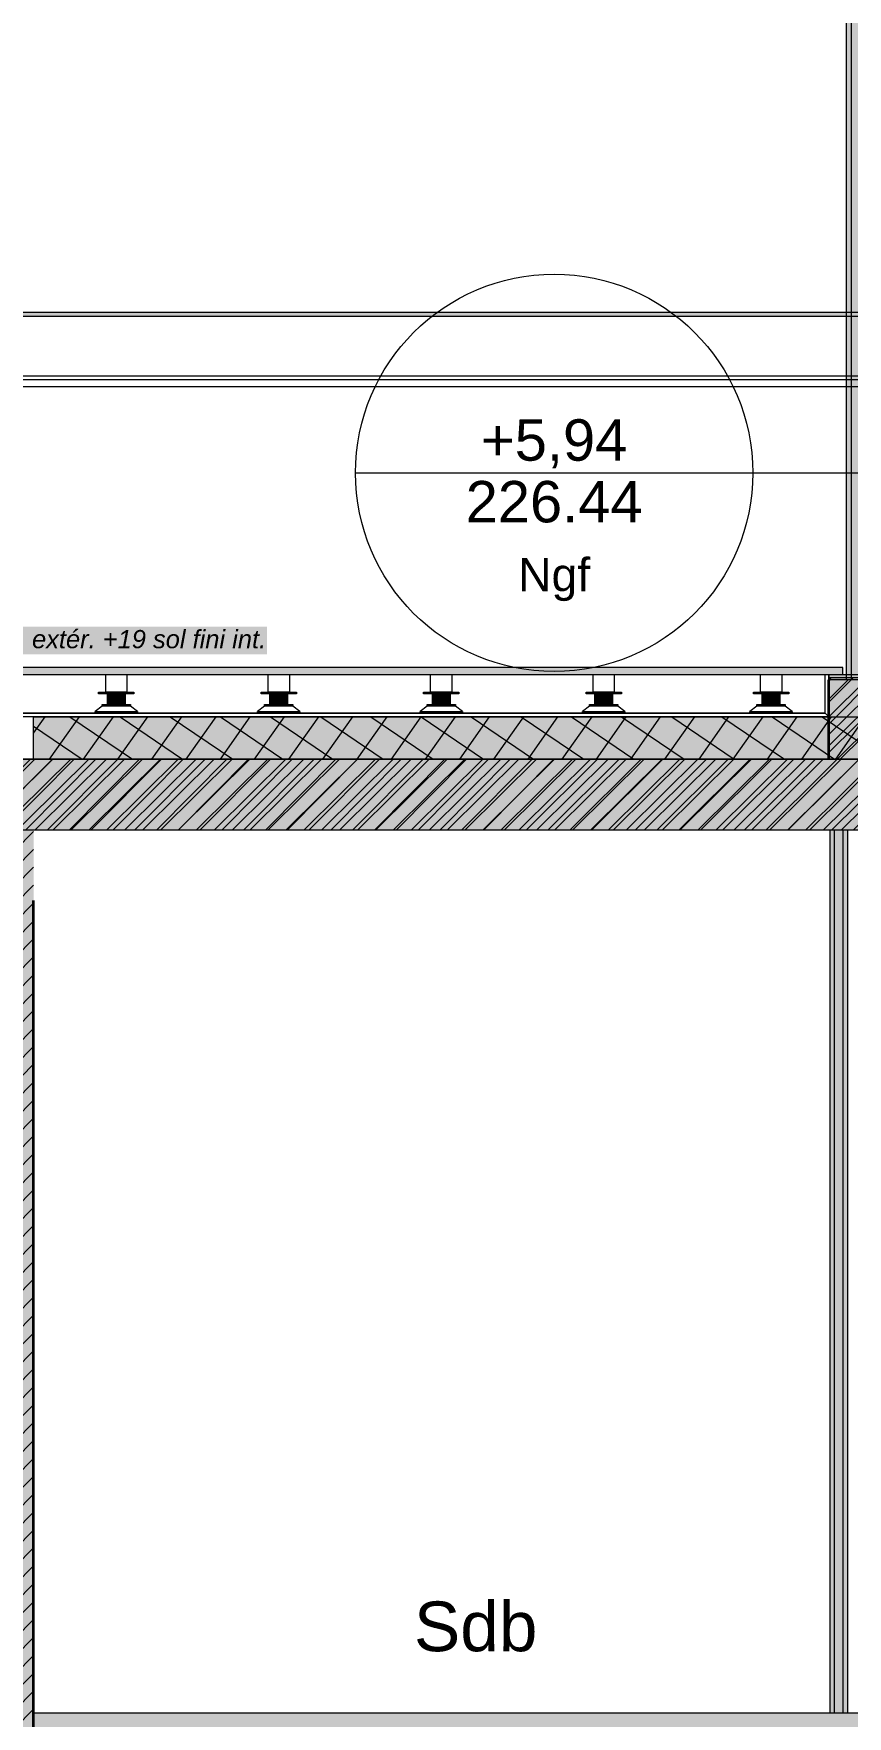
# Model space of a CAD drawing. Header units: metres. Extents: x 1838950 to 1842843, y 5171318 to 5174224.
# Drawn here: x 1840966.58 to 1840968.884, y 5171444.562 to 5171449.326 of the extents above; entities that cross this region are included whole.
import ezdxf

# ---------------------------------------------------------------- set-up
doc = ezdxf.new("R2010")
doc.units = ezdxf.units.M
doc.header["$LTSCALE"] = 0.0254
doc.linetypes.add('VW-01', pattern=[0.41656, 0.20828, -0.20828])
for name, color, linetype, lineweight in [('B BATI-GO-coupÈ_Hatch', 7, 'Continuous', 5), ('B BATI-GO-coupé', 7, 'Continuous', 35), ('B BATI-GO-vu', 7, 'Continuous', 5), ('B BATI-GO-vu_Hatch', 7, 'Continuous', 5), ('B BATI-murs', 7, 'Continuous', 35), ('B GÈnÈral_Hatch', 7, 'Continuous', 5), ('B Général', 7, 'Continuous', 5), ('C ANNOTATIONS-niveaux', 7, 'Continuous', 5), ('C ANNOTATIONS-prestations', 7, 'Continuous', 5), ('C ANNOTATIONS-prestations_Hatch', 7, 'Continuous', 5), ('C ANNOTATIONS-texte', 7, 'Continuous', 5), ('F REMPLISSAGE-vert clair', 7, 'Continuous', 13), ('F REMPLISSAGE-vert clair_Hatch', 7, 'Continuous', 5), ('F REMPLISSAGE-vert foncÈ_Hatch', 7, 'Continuous', 5), ('F REMPLISSAGE-vert foncé', 7, 'Continuous', 13), ('GÈnÈral_Hatch', 7, 'Continuous', 5), ('Général', 7, 'Continuous', 5)]:
    doc.layers.add(name, color=color, linetype=linetype, lineweight=lineweight)
doc.styles.add('Arial', font='arial.ttf')
doc.styles.add('Arial (italic)', font='')
doc.styles.get('Arial (italic)').set_extended_font_data('Arial', italic=True)
pattern_1 = [(45, (0, 0), (0.02425347222222122, -0.02645833333333338), [])]

# ---------------------------------------------------------------- blocks, each defined once
blk = doc.blocks.new('Alti BAT A TERRASSE R+2-4')
at = {"layer": 'C ANNOTATIONS-niveaux', "color": 7, "linetype": 'Continuous', "lineweight": 5}
blk.add_line((-0.5592411875887963, -0.09048750005582548), (0.5657588124112037, -0.09048749994351532), dxfattribs=at)
blk.add_circle((0.003258812411203735, -0.09048749999967422), 0.5625, dxfattribs=at)
at = {"layer": 'C ANNOTATIONS-niveaux', "color": 7, "attachment_point": 2, "rotation": 5.719209817114066e-09, "line_spacing_factor": 0.9010090477581785, "style": 'Arial'}
for s, insert, char_height in [('+5,94', (0.003258812396047768, 0.06134700323580941), 0.1172221926294192), ('226.44', (0.003258812413479286, -0.1132779967641914), 0.1172221926294192), ('Ngf', (0.003258812416042737, -0.3315946196982107), 0.09377775410353535)]:
    blk.add_mtext(s, dxfattribs=dict(at, insert=insert, char_height=char_height))
blk = doc.blocks.new('Groupe-185-1-5')
at = {"layer": 'B BATI-murs', "linetype": 'Continuous', "lineweight": 0}
for points in [[(64.29686306942932, -44.54368703513485), (64.39686306942933, -44.54368703513485), (64.39686306942933, -44.54868703513485), (64.29686306942932, -44.54868703513485)], [(64.30686306942933, -44.57868290636659), (64.38686306942932, -44.57868290636659), (64.38686306942932, -44.58368290636658), (64.30686306942933, -44.58368290636658)], [(64.32186306942933, -44.54868703513485), (64.37186306942932, -44.54868703513485), (64.37186306942932, -44.57868290636659), (64.32186306942933, -44.57868290636659)], [(64.28686306942933, -44.59868290636658), (64.40686306942932, -44.59868290636658), (64.40686306942932, -44.60368290636659), (64.28686306942933, -44.60368290636659)]]:
    blk.add_hatch(color=7, dxfattribs=at).paths.add_polyline_path(points)
at = {"layer": 'B BATI-murs', "color": 7, "linetype": 'Continuous', "lineweight": 13}
for p, q in [((64.30686306942933, -44.58368290636658), (64.28686306942933, -44.59868290636658)), ((64.40686306942932, -44.59868290636658), (64.38686306942932, -44.58368290636658))]:
    blk.add_line(p, q, dxfattribs=at)
at = {"layer": 'B BATI-murs', "color": 7, "linetype": 'Continuous', "lineweight": 13, "flags": 128}
for points in [[(64.29686306942932, -44.54368703513485), (64.39686306942933, -44.54368703513485), (64.39686306942933, -44.54868703513485), (64.29686306942932, -44.54868703513485)], [(64.30686306942933, -44.57868290636659), (64.38686306942932, -44.57868290636659), (64.38686306942932, -44.58368290636658), (64.30686306942933, -44.58368290636658)], [(64.32186306942933, -44.54868703513485), (64.37186306942932, -44.54868703513485), (64.37186306942932, -44.57868290636659), (64.32186306942933, -44.57868290636659)], [(64.28686306942933, -44.59868290636658), (64.40686306942932, -44.59868290636658), (64.40686306942932, -44.60368290636659), (64.28686306942933, -44.60368290636659)]]:
    blk.add_lwpolyline(points, close=True, dxfattribs=at)
blk = doc.blocks.new('Groupe-186-1-5')
at = {"layer": 'B BATI-murs', "linetype": 'Continuous', "lineweight": 0}
for points in [[(63.82285793088953, -44.54368703513485), (63.92285793088953, -44.54368703513485), (63.92285793088953, -44.54868703513485), (63.82285793088953, -44.54868703513485)], [(63.83285793088952, -44.57868290636659), (63.91285793088953, -44.57868290636659), (63.91285793088953, -44.58368290636658), (63.83285793088952, -44.58368290636658)], [(63.84785793088952, -44.54868703513485), (63.89785793088953, -44.54868703513485), (63.89785793088953, -44.57868290636659), (63.84785793088952, -44.57868290636659)], [(63.81285793088953, -44.59868290636658), (63.93285793088953, -44.59868290636658), (63.93285793088953, -44.60368290636659), (63.81285793088953, -44.60368290636659)]]:
    blk.add_hatch(color=7, dxfattribs=at).paths.add_polyline_path(points)
at = {"layer": 'B BATI-murs', "color": 7, "linetype": 'Continuous', "lineweight": 13}
for p, q in [((63.83285793088952, -44.58368290636658), (63.81285793088953, -44.59868290636658)), ((63.93285793088953, -44.59868290636658), (63.91285793088953, -44.58368290636658))]:
    blk.add_line(p, q, dxfattribs=at)
at = {"layer": 'B BATI-murs', "color": 7, "linetype": 'Continuous', "lineweight": 13, "flags": 128}
for points in [[(63.82285793088953, -44.54368703513485), (63.92285793088953, -44.54368703513485), (63.92285793088953, -44.54868703513485), (63.82285793088953, -44.54868703513485)], [(63.83285793088952, -44.57868290636659), (63.91285793088953, -44.57868290636659), (63.91285793088953, -44.58368290636658), (63.83285793088952, -44.58368290636658)], [(63.84785793088952, -44.54868703513485), (63.89785793088953, -44.54868703513485), (63.89785793088953, -44.57868290636659), (63.84785793088952, -44.57868290636659)], [(63.81285793088953, -44.59868290636658), (63.93285793088953, -44.59868290636658), (63.93285793088953, -44.60368290636659), (63.81285793088953, -44.60368290636659)]]:
    blk.add_lwpolyline(points, close=True, dxfattribs=at)
blk = doc.blocks.new('Groupe-187-1-5')
at = {"layer": 'B BATI-murs', "linetype": 'Continuous', "lineweight": 0}
for points in [[(63.36285793088953, -44.54368703513485), (63.46285793088953, -44.54368703513485), (63.46285793088953, -44.54868703513485), (63.36285793088953, -44.54868703513485)], [(63.37285793088953, -44.57868290636659), (63.45285793088953, -44.57868290636659), (63.45285793088953, -44.58368290636658), (63.37285793088953, -44.58368290636658)], [(63.38785793088953, -44.54868703513485), (63.43785793088953, -44.54868703513485), (63.43785793088953, -44.57868290636659), (63.38785793088953, -44.57868290636659)], [(63.35285793088953, -44.59868290636658), (63.47285793088952, -44.59868290636658), (63.47285793088952, -44.60368290636659), (63.35285793088953, -44.60368290636659)]]:
    blk.add_hatch(color=7, dxfattribs=at).paths.add_polyline_path(points)
at = {"layer": 'B BATI-murs', "color": 7, "linetype": 'Continuous', "lineweight": 13}
for p, q in [((63.37285793088953, -44.58368290636658), (63.35285793088953, -44.59868290636658)), ((63.47285793088952, -44.59868290636658), (63.45285793088953, -44.58368290636658))]:
    blk.add_line(p, q, dxfattribs=at)
at = {"layer": 'B BATI-murs', "color": 7, "linetype": 'Continuous', "lineweight": 13, "flags": 128}
for points in [[(63.36285793088953, -44.54368703513485), (63.46285793088953, -44.54368703513485), (63.46285793088953, -44.54868703513485), (63.36285793088953, -44.54868703513485)], [(63.37285793088953, -44.57868290636659), (63.45285793088953, -44.57868290636659), (63.45285793088953, -44.58368290636658), (63.37285793088953, -44.58368290636658)], [(63.38785793088953, -44.54868703513485), (63.43785793088953, -44.54868703513485), (63.43785793088953, -44.57868290636659), (63.38785793088953, -44.57868290636659)], [(63.35285793088953, -44.59868290636658), (63.47285793088952, -44.59868290636658), (63.47285793088952, -44.60368290636659), (63.35285793088953, -44.60368290636659)]]:
    blk.add_lwpolyline(points, close=True, dxfattribs=at)
blk = doc.blocks.new('Groupe-188-1-5')
at = {"layer": 'B BATI-murs', "linetype": 'Continuous', "lineweight": 0}
for points in [[(62.90285793088952, -44.54368703513485), (63.00285793088953, -44.54368703513485), (63.00285793088953, -44.54868703513485), (62.90285793088952, -44.54868703513485)], [(62.91285793088953, -44.57868290636659), (62.99285793088953, -44.57868290636659), (62.99285793088953, -44.58368290636658), (62.91285793088953, -44.58368290636658)], [(62.92785793088953, -44.54868703513485), (62.97785793088953, -44.54868703513485), (62.97785793088953, -44.57868290636659), (62.92785793088953, -44.57868290636659)], [(62.89285793088953, -44.59868290636658), (63.01285793088953, -44.59868290636658), (63.01285793088953, -44.60368290636659), (62.89285793088953, -44.60368290636659)]]:
    blk.add_hatch(color=7, dxfattribs=at).paths.add_polyline_path(points)
at = {"layer": 'B BATI-murs', "color": 7, "linetype": 'Continuous', "lineweight": 13}
for p, q in [((62.91285793088953, -44.58368290636658), (62.89285793088953, -44.59868290636658)), ((63.01285793088953, -44.59868290636658), (62.99285793088953, -44.58368290636658))]:
    blk.add_line(p, q, dxfattribs=at)
at = {"layer": 'B BATI-murs', "color": 7, "linetype": 'Continuous', "lineweight": 13, "flags": 128}
for points in [[(62.90285793088952, -44.54368703513485), (63.00285793088953, -44.54368703513485), (63.00285793088953, -44.54868703513485), (62.90285793088952, -44.54868703513485)], [(62.91285793088953, -44.57868290636659), (62.99285793088953, -44.57868290636659), (62.99285793088953, -44.58368290636658), (62.91285793088953, -44.58368290636658)], [(62.92785793088953, -44.54868703513485), (62.97785793088953, -44.54868703513485), (62.97785793088953, -44.57868290636659), (62.92785793088953, -44.57868290636659)], [(62.89285793088953, -44.59868290636658), (63.01285793088953, -44.59868290636658), (63.01285793088953, -44.60368290636659), (62.89285793088953, -44.60368290636659)]]:
    blk.add_lwpolyline(points, close=True, dxfattribs=at)
blk = doc.blocks.new('Groupe-189-1-5')
at = {"layer": 'B BATI-murs', "linetype": 'Continuous', "lineweight": 0}
for points in [[(62.44285793088953, -44.54368703513485), (62.54285793088953, -44.54368703513485), (62.54285793088953, -44.54868703513485), (62.44285793088953, -44.54868703513485)], [(62.45285793088953, -44.57868290636659), (62.53285793088953, -44.57868290636659), (62.53285793088953, -44.58368290636658), (62.45285793088953, -44.58368290636658)], [(62.46785793088953, -44.54868703513485), (62.51785793088953, -44.54868703513485), (62.51785793088953, -44.57868290636659), (62.46785793088953, -44.57868290636659)], [(62.43285793088953, -44.59868290636658), (62.55285793088953, -44.59868290636658), (62.55285793088953, -44.60368290636659), (62.43285793088953, -44.60368290636659)]]:
    blk.add_hatch(color=7, dxfattribs=at).paths.add_polyline_path(points)
at = {"layer": 'B BATI-murs', "color": 7, "linetype": 'Continuous', "lineweight": 13}
for p, q in [((62.45285793088953, -44.58368290636658), (62.43285793088953, -44.59868290636658)), ((62.55285793088953, -44.59868290636658), (62.53285793088953, -44.58368290636658))]:
    blk.add_line(p, q, dxfattribs=at)
at = {"layer": 'B BATI-murs', "color": 7, "linetype": 'Continuous', "lineweight": 13, "flags": 128}
for points in [[(62.44285793088953, -44.54368703513485), (62.54285793088953, -44.54368703513485), (62.54285793088953, -44.54868703513485), (62.44285793088953, -44.54868703513485)], [(62.45285793088953, -44.57868290636659), (62.53285793088953, -44.57868290636659), (62.53285793088953, -44.58368290636658), (62.45285793088953, -44.58368290636658)], [(62.46785793088953, -44.54868703513485), (62.51785793088953, -44.54868703513485), (62.51785793088953, -44.57868290636659), (62.46785793088953, -44.57868290636659)], [(62.43285793088953, -44.59868290636658), (62.55285793088953, -44.59868290636658), (62.55285793088953, -44.60368290636659), (62.43285793088953, -44.60368290636659)]]:
    blk.add_lwpolyline(points, close=True, dxfattribs=at)
blk = doc.blocks.new('Groupe-197-1-5')
at = {"layer": 'B GÈnÈral_Hatch', "linetype": 'Continuous', "lineweight": 0, "true_color": 0xffffff}
blk.add_hatch(color=7, dxfattribs=at).paths.add_polyline_path([(62.25888078961224, -44.61368290636835), (67.56351762675486, -44.61368290636835), (67.56351762675486, -44.73368290636834), (62.25888078961224, -44.73368290636834), (62.25888078961224, -44.61368290636835)])
at = {"layer": 'B Général', "linetype": 'Continuous', "lineweight": 5, "true_color": 0x808080}
h = blk.add_hatch(dxfattribs=at)
h.set_pattern_fill('02_ISOLANT', color=8, style=0, pattern_type=2)
h.set_pattern_definition([(145.7235947438835, (388.1691140702418, 220.8695760480229), (-0.04505486471661582, -0.06610642302656715), []), (-124.2764052561165, (388.1691140702418, 220.8695760480229), (-0.06610642302656715, 0.04505486471661577), [])])
h.paths.add_polyline_path([(62.25888078961223, -44.61368290636835), (67.56351762675486, -44.61368290636835), (67.56351762675486, -44.73368290636835), (62.25888078961223, -44.73368290636835)])
at = {"layer": 'C ANNOTATIONS-prestations_Hatch', "linetype": 'Continuous', "lineweight": 0, "true_color": 0xffffff}
blk.add_hatch(color=7, dxfattribs=at).paths.add_polyline_path([(62.12222729702081, -44.43639649125749), (62.91924482205794, -44.43639649125749), (62.91924482205794, -44.35878538014638), (62.12222729702081, -44.35878538014638), (62.12222729702081, -44.43639649125749)])
at = {"layer": 'GÈnÈral_Hatch', "linetype": 'Continuous', "lineweight": 0, "true_color": 0xffffff}
blk.add_hatch(color=7, dxfattribs=at).paths.add_polyline_path([(61.92985012452859, -44.47368703513485), (61.92985012452859, -44.49368703513485), (64.54985012452859, -44.49368703513485), (64.54985012452859, -44.47368703513485), (61.92985012452859, -44.47368703513485)])
at = {"layer": 'B BATI-GO-coupÈ_Hatch', "color": 255, "flags": 128}
for points in [[(64.50986837928635, -44.61368290636658), (64.49986837928634, -44.60368290636659), (64.49986837928634, -44.4936911641591), (64.50986837928635, -44.4936911641591)], [(64.49986837928634, -44.60368290636659), (64.50986837928635, -44.61368290636658), (61.94594290405762, -44.61368290636658), (61.95358086246714, -44.60368290636659)]]:
    blk.add_lwpolyline(points, close=True, dxfattribs=at)
at = {"layer": 'B BATI-GO-coupé', "lineweight": 5}
for p, q in [((64.49986837928634, -44.60368290636659), (64.49986837928634, -44.4936911641591)), ((64.50986837928635, -44.61368290636658), (64.50986837928635, -44.4936911641591)), ((64.50986837928635, -44.61368290636658), (61.94594290405762, -44.61368290636658)), ((64.49986837928634, -44.60368290636659), (61.95358086246714, -44.60368290636659))]:
    blk.add_line(p, q, dxfattribs=at)
at = {"layer": 'B Général', "color": 7, "linetype": 'Continuous', "lineweight": 5, "flags": 128}
blk.add_lwpolyline([(62.25888078961223, -44.61368290636835), (67.56351762675486, -44.61368290636835), (67.56351762675486, -44.73368290636835), (62.25888078961223, -44.73368290636835)], close=True, dxfattribs=at)
at = {"layer": 'Général', "color": 7, "linetype": 'Continuous', "lineweight": 5, "flags": 128}
for points in [[(61.92985012452859, -44.47368703513485), (61.92985012452859, -44.49368703513485), (64.54985012452859, -44.49368703513485), (64.54985012452859, -44.47368703513485)], [(62.46285793088953, -44.49368703513485), (62.52285793088953, -44.49368703513485), (62.52285793088953, -44.54368703513485), (62.46285793088953, -44.54368703513485)], [(62.92285793088953, -44.49368703513485), (62.98285793088953, -44.49368703513485), (62.98285793088953, -44.54368703513485), (62.92285793088953, -44.54368703513485)], [(63.38285793088953, -44.49368703513485), (63.44285793088953, -44.49368703513485), (63.44285793088953, -44.54368703513485), (63.38285793088953, -44.54368703513485)], [(63.84285793088953, -44.49368703513485), (63.90285793088952, -44.49368703513485), (63.90285793088952, -44.54368703513485), (63.84285793088953, -44.54368703513485)], [(64.31686306942933, -44.49368703513485), (64.37686306942932, -44.49368703513485), (64.37686306942932, -44.54368703513485), (64.31686306942933, -44.54368703513485)]]:
    blk.add_lwpolyline(points, close=True, dxfattribs=at)
at = {"layer": 'Général', "color": 7}
for name in ['Groupe-189-1-5', 'Groupe-188-1-5', 'Groupe-187-1-5', 'Groupe-186-1-5', 'Groupe-185-1-5']:
    blk.add_blockref(name, (0, 0), dxfattribs=at)
at = {"layer": 'C ANNOTATIONS-prestations', "color": 7, "insert": (62.12222729702081, -44.36802297650054), "char_height": 0.05157776475694445, "attachment_point": 1, "line_spacing_factor": 0.9010090477581786, "style": 'Arial (italic)'}
blk.add_mtext('niv. extér. +19 sol fini int.', dxfattribs=at)
blk = doc.blocks.new('Groupe-395-1-4')
at = {"layer": 'B Général', "linetype": 'Continuous', "lineweight": 0, "true_color": 0x808080}
for points in [[(62.1598807893652, -42.14868703538701), (62.1598807893652, -42.16368703538701), (62.07985279238594, -42.16368703538701), (62.07985279238594, -42.14868703538701), (62.07988078936519, -42.14868703538701), (62.07988078936519, -41.9986779530599), (62.09488078936519, -41.9986779530599), (62.09488078936519, -42.14868703538701)], [(64.65986837928635, -42.14854884837373), (64.65986837928635, -42.16354884837373), (64.55985108142076, -42.16354884837373), (64.55985108142076, -42.14854884837373), (64.6023355125568, -42.14854884837373), (64.6023510811014, -42.01354896245028), (64.55985108143393, -42.01354896245028), (64.55985108143393, -41.99854896245028), (64.65986837929952, -41.99854896245028), (64.65986837929952, -42.01354896245028), (64.6173510811014, -42.01354896245028), (64.6173355125568, -42.14854884837373)]]:
    blk.add_hatch(color=8, dxfattribs=at).paths.add_polyline_path(points)
at = {"layer": 'B Général', "linetype": 'Continuous', "lineweight": 0, "true_color": 0xaaaaaa}
for points in [[(62.1598807893652, -42.0136779530599), (64.6023355125568, -42.0136779530599), (64.6023355125568, -42.14854884837373), (62.1598807893652, -42.14854884837373)], [(64.5598666499522, -42.16354884837373), (64.65986837928635, -42.16354884837373), (64.65986837928635, -44.50868703539259), (64.5598666499522, -44.50868703539259)], [(64.50986837928635, -44.4936911641591), (64.70986837928635, -44.4936911641591), (64.70986837928635, -44.5086870353926), (64.50986837928635, -44.5086870353926)]]:
    blk.add_hatch(color=253, dxfattribs=at).paths.add_polyline_path(points)
at = {"layer": 'B Général', "linetype": 'Continuous', "lineweight": 0, "true_color": 0xbfbfbf}
for points in [[(62.43183995766387, -42.13375109581381), (62.39504870126591, -42.13375109581381), (62.30510695303922, -42.04380934754919), (62.27889001257663, -42.04380934754919), (62.27889001257663, -42.02880934754919), (62.3113201564396, -42.02880934754919), (62.40126190469609, -42.11875109581381), (62.43183995766387, -42.11875109581381)], [(62.72118326989756, -42.13375109581381), (62.68439201349959, -42.13375109581381), (62.5944502652729, -42.04380934754919), (62.56823332481031, -42.04380934754919), (62.56823332481031, -42.02880934754919), (62.60066346867329, -42.02880934754919), (62.69060521692977, -42.11875109581381), (62.72118326989756, -42.11875109581381)], [(63.01139647332773, -42.13375109581381), (62.97460521692977, -42.13375109581381), (62.88466346870308, -42.04380934754919), (62.85844652824049, -42.04380934754919), (62.85844652824049, -42.02880934754919), (62.89087667210346, -42.02880934754919), (62.98081842035995, -42.11875109581381), (63.01139647332773, -42.11875109581381)], [(63.30073978556142, -42.13375109581381), (63.26394852916346, -42.13375109581381), (63.17400678093677, -42.04380934754919), (63.14778984047418, -42.04380934754919), (63.14778984047418, -42.02880934754919), (63.18021998433715, -42.02880934754919), (63.27016173259363, -42.11875109581381), (63.30073978556142, -42.11875109581381)], [(63.5909529889916, -42.13375109581381), (63.55416173259363, -42.13375109581381), (63.46421998436694, -42.04380934754919), (63.43800304390435, -42.04380934754919), (63.43800304390435, -42.02880934754919), (63.47043318776733, -42.02880934754919), (63.56037493602381, -42.11875109581381), (63.5909529889916, -42.11875109581381)], [(63.88029630122529, -42.13375109581381), (63.84350504482732, -42.13375109581381), (63.75356329660062, -42.04380934754919), (63.72734635613804, -42.04380934754919), (63.72734635613804, -42.02880934754919), (63.759776500001, -42.02880934754919), (63.8497182482575, -42.11875109581381), (63.88029630122529, -42.11875109581381)], [(64.17050950465547, -42.13375109581381), (64.1337182482575, -42.13375109581381), (64.0437765000308, -42.04380934754919), (64.01755955956821, -42.04380934754919), (64.01755955956821, -42.02880934754919), (64.04998970343117, -42.02880934754919), (64.13993145168767, -42.11875109581381), (64.17050950465547, -42.11875109581381)], [(64.45985281688915, -42.13375109581381), (64.42306156049119, -42.13375109581381), (64.33311981226448, -42.04380934754919), (64.3069028718019, -42.04380934754919), (64.3069028718019, -42.02880934754919), (64.33933301566486, -42.02880934754919), (64.42927476392137, -42.11875109581381), (64.45985281688915, -42.11875109581381)]]:
    blk.add_hatch(color=9, dxfattribs=at).paths.add_polyline_path(points)
at = {"layer": 'B Général', "color": 7, "lineweight": 5, "flags": 128}
for points in [[(62.1598807893652, -42.14868703538701), (62.1598807893652, -42.16368703538701), (62.07985279238594, -42.16368703538701), (62.07985279238594, -42.14868703538701), (62.07988078936519, -42.14868703538701), (62.07988078936519, -41.9986779530599), (62.09488078936519, -41.9986779530599), (62.09488078936519, -42.14868703538701)], [(62.1598807893652, -42.0136779530599), (64.6023510811014, -42.0136779530599), (64.6023510811014, -42.0286779530599), (62.1598807893652, -42.0286779530599)], [(64.65986837928635, -42.14854884837373), (64.65986837928635, -42.16354884837373), (64.55985108142076, -42.16354884837373), (64.55985108142076, -42.14854884837373), (64.6023355125568, -42.14854884837373), (64.6023510811014, -42.01354896245028), (64.55985108143393, -42.01354896245028), (64.55985108143393, -41.99854896245028), (64.65986837929952, -41.99854896245028), (64.65986837929952, -42.01354896245028), (64.6173510811014, -42.01354896245028), (64.6173355125568, -42.14854884837373)], [(62.43183995766387, -42.13375109581381), (62.39504870126591, -42.13375109581381), (62.30510695303922, -42.04380934754919), (62.27889001257663, -42.04380934754919), (62.27889001257663, -42.02880934754919), (62.3113201564396, -42.02880934754919), (62.40126190469609, -42.11875109581381), (62.43183995766387, -42.11875109581381)], [(62.72118326989756, -42.13375109581381), (62.68439201349959, -42.13375109581381), (62.5944502652729, -42.04380934754919), (62.56823332481031, -42.04380934754919), (62.56823332481031, -42.02880934754919), (62.60066346867329, -42.02880934754919), (62.69060521692977, -42.11875109581381), (62.72118326989756, -42.11875109581381)], [(63.01139647332773, -42.13375109581381), (62.97460521692977, -42.13375109581381), (62.88466346870308, -42.04380934754919), (62.85844652824049, -42.04380934754919), (62.85844652824049, -42.02880934754919), (62.89087667210346, -42.02880934754919), (62.98081842035995, -42.11875109581381), (63.01139647332773, -42.11875109581381)], [(63.30073978556142, -42.13375109581381), (63.26394852916346, -42.13375109581381), (63.17400678093677, -42.04380934754919), (63.14778984047418, -42.04380934754919), (63.14778984047418, -42.02880934754919), (63.18021998433715, -42.02880934754919), (63.27016173259363, -42.11875109581381), (63.30073978556142, -42.11875109581381)], [(63.5909529889916, -42.13375109581381), (63.55416173259363, -42.13375109581381), (63.46421998436694, -42.04380934754919), (63.43800304390435, -42.04380934754919), (63.43800304390435, -42.02880934754919), (63.47043318776733, -42.02880934754919), (63.56037493602381, -42.11875109581381), (63.5909529889916, -42.11875109581381)], [(63.88029630122529, -42.13375109581381), (63.84350504482732, -42.13375109581381), (63.75356329660062, -42.04380934754919), (63.72734635613804, -42.04380934754919), (63.72734635613804, -42.02880934754919), (63.759776500001, -42.02880934754919), (63.8497182482575, -42.11875109581381), (63.88029630122529, -42.11875109581381)], [(64.17050950465547, -42.13375109581381), (64.1337182482575, -42.13375109581381), (64.0437765000308, -42.04380934754919), (64.01755955956821, -42.04380934754919), (64.01755955956821, -42.02880934754919), (64.04998970343117, -42.02880934754919), (64.13993145168767, -42.11875109581381), (64.17050950465547, -42.11875109581381)], [(64.45985281688915, -42.13375109581381), (64.42306156049119, -42.13375109581381), (64.33311981226448, -42.04380934754919), (64.3069028718019, -42.04380934754919), (64.3069028718019, -42.02880934754919), (64.33933301566486, -42.02880934754919), (64.42927476392137, -42.11875109581381), (64.45985281688915, -42.11875109581381)], [(62.1598807893652, -42.13371802278531), (64.6023355125568, -42.13371802278531), (64.6023355125568, -42.14871802278531), (62.1598807893652, -42.14871802278531)]]:
    blk.add_lwpolyline(points, close=True, dxfattribs=at)
at = {"layer": 'B Général', "color": 7, "linetype": 'VW-01', "lineweight": 5, "flags": 128}
for points in [[(62.09488078936519, -42.0134589393268), (62.1598807893652, -42.0134589393268), (62.1598807893652, -42.02842795192851), (62.09488078936519, -42.02842795192851)], [(62.09488078936519, -42.13371802278531), (62.1598807893652, -42.13371802278531), (62.1598807893652, -42.14868703538701), (62.09488078936519, -42.14868703538701)]]:
    blk.add_lwpolyline(points, close=True, dxfattribs=at)
at = {"layer": 'B Général', "color": 7, "linetype": 'Continuous', "lineweight": 5, "flags": 128}
for points in [[(62.1598807893652, -42.0136779530599), (64.6023355125568, -42.0136779530599), (64.6023355125568, -42.14854884837373), (62.1598807893652, -42.14854884837373)], [(64.55985281142001, -42.0135603816142), (64.65983551222425, -42.0135603816142), (64.65983551222425, -42.16354884837373), (64.55985281142001, -42.16354884837373)], [(64.5598666499522, -42.16354884837373), (64.65986837928635, -42.16354884837373), (64.65986837928635, -44.50868703539259), (64.5598666499522, -44.50868703539259)], [(64.5748666499522, -42.16354884837373), (64.64486837928635, -42.16354884837373), (64.64486837928635, -44.50868703539259), (64.5748666499522, -44.50868703539259)], [(64.50986837928635, -44.4936911641591), (64.70986837928635, -44.4936911641591), (64.70986837928635, -44.5086870353926), (64.50986837928635, -44.5086870353926)]]:
    blk.add_lwpolyline(points, close=True, dxfattribs=at)
blk = doc.blocks.new('Groupe-859-1-4')
at = {"layer": 'B BATI-GO-vu_Hatch', "linetype": 'Continuous', "lineweight": 0, "true_color": 0xffffff}
blk.add_hatch(color=7, dxfattribs=at).paths.add_polyline_path([(74.29576128764383, -44.93368703540444), (74.29576128764383, -44.93368290636835), (76.30484210272229, -44.93368290636835), (76.30484210278506, -43.65955474509114), (76.14484210278502, -43.6595547450725), (76.14484210266713, -44.73368290636834), (74.04191535300913, -44.73368290636834), (74.04191535300913, -44.73368703540434), (67.66915994234229, -44.73368703539386), (67.66915994234229, -43.65955474508646), (67.5091599423423, -43.65955474508646), (67.5091599423423, -44.73368703539386), (64.70986837943035, -44.73368703539194), (64.70986837943038, -44.50368703532782), (64.50986837943039, -44.50368703532782), (64.50986837943039, -44.73368703539141), (62.25888078564756, -44.73368703538819), (62.25888078564756, -44.73368290630204), (62.09888078564754, -44.73368290630204), (62.09888078564754, -44.93368290636835), (63.58503999581637, -44.93368290636835), (63.58503999581637, -44.93368703539829), (74.29576128764383, -44.93368703540444)])
at = {"layer": 'B BATI-GO-vu_Hatch', "linetype": 'Continuous', "lineweight": 5}
h = blk.add_hatch(dxfattribs=at)
h.set_pattern_fill('45_0_15_52', style=0, pattern_type=2)
h.set_pattern_definition([(45, (0, 0), (0.03527777774492279, -0.02645833334565396), [])])
h.paths.add_polyline_path([(74.29576128764383, -44.93368703540443), (74.29576128764383, -44.93368290636835), (76.30484210272229, -44.93368290636835), (76.30484210278506, -43.65955474509113), (76.14484210278502, -43.6595547450725), (76.14484210266711, -44.73368290636834), (74.04191535300913, -44.73368290636834), (74.04191535300913, -44.73368703540433), (67.66915994234229, -44.73368703539386), (67.66915994234229, -43.65955474508646), (67.5091599423423, -43.65955474508646), (67.5091599423423, -44.73368703539386), (64.70986837943035, -44.73368703539194), (64.70986837943036, -44.50368703532781), (64.50986837943037, -44.50368703532781), (64.50986837943039, -44.7336870353914), (62.25888078564756, -44.73368703538818), (62.25888078564756, -44.73368290630204), (62.09888078564755, -44.73368290630204), (62.09888078564755, -44.93368290636835), (63.58503999581636, -44.93368290636835), (63.58503999581636, -44.93368703539829)])
at = {"layer": 'B BATI-GO-vu', "lineweight": 5, "flags": 128}
blk.add_lwpolyline([(74.29576128764383, -44.93368290636835), (76.30484210272229, -44.93368290636835), (76.30484210278506, -43.65955474509113), (76.14484210278502, -43.6595547450725), (76.14484210266711, -44.73368290636834), (74.04191535300913, -44.73368290636834), (74.04191535300913, -44.73368703540433), (67.66915994234229, -44.73368703539386), (67.66915994234229, -43.65955474508646), (67.5091599423423, -43.65955474508646), (67.5091599423423, -44.73368703539386), (64.70986837943035, -44.73368703539194), (64.70986837943036, -44.50368703532781), (64.50986837943037, -44.50368703532781), (64.50986837943039, -44.7336870353914), (62.25888078564756, -44.73368703538818), (62.25888078564756, -44.73368290630204), (62.09888078564755, -44.73368290630204), (62.09888078564755, -44.93368290636835), (63.58503999581636, -44.93368290636835), (63.58503999581636, -44.93368703539829), (74.29576128764383, -44.93368703540443)], dxfattribs=at)

msp = doc.modelspace()

# ---------------------------------------------------------------- hatches: boundary and pattern name
at = {"layer": 'B GÈnÈral_Hatch', "linetype": 'Continuous', "lineweight": 0, "true_color": 0xffffff}
for points in [[(1840968.830767116, 5171447.496947834), (1840968.830767116, 5171447.271947834), (1840969.030767116, 5171447.271947834), (1840969.030767116, 5171447.496947834), (1840968.830767116, 5171447.496947834)], [(1840968.830767116, 5171447.496947834), (1840968.830767116, 5171447.271947834), (1840969.030767116, 5171447.271947834), (1840969.030767116, 5171447.496947834), (1840968.830767116, 5171447.496947834)], [(1840966.579779526, 5171447.071951963), (1840966.419779526, 5171447.271951963), (1840966.419779526, 5171434.851951962), (1840966.579779526, 5171435.081951963), (1840966.579779526, 5171447.071951963)], [(1840966.579779526, 5171447.071951963), (1840966.419779526, 5171447.271951963), (1840966.419779526, 5171434.851951962), (1840966.579779526, 5171435.081951963), (1840966.579779526, 5171447.071951963)], [(1840971.984416364, 5171447.271951963), (1840966.419779526, 5171447.271951963), (1840966.579779526, 5171447.071951963), (1840971.984416364, 5171447.071951963), (1840971.984416364, 5171447.271951963)], [(1840971.984416364, 5171447.271951963), (1840966.419779526, 5171447.271951963), (1840966.579779526, 5171447.071951963), (1840971.984416364, 5171447.071951963), (1840971.984416364, 5171447.271951963)], [(1840966.579779526, 5171444.301951962), (1840966.579779526, 5171444.571951961), (1840980.535740866, 5171444.571951961), (1840980.535740866, 5171444.301951962), (1840966.579779526, 5171444.301951962)]]:
    msp.add_hatch(color=7, dxfattribs=at).paths.add_polyline_path(points)
at = {"layer": 'B GÈnÈral_Hatch', "linetype": 'Continuous', "lineweight": 5}
h = msp.add_hatch(dxfattribs=at)
h.set_pattern_fill('50_BETON', style=0, pattern_type=2)
h.set_pattern_definition(pattern_1)
h.paths.add_polyline_path([(1840968.830767116, 5171447.496947834), (1840968.830767116, 5171447.271947834), (1840969.030767116, 5171447.271947834), (1840969.030767116, 5171447.496947834)])
h = msp.add_hatch(dxfattribs=at)
h.set_pattern_fill('50_BETON', style=0, pattern_type=2)
h.set_pattern_definition(pattern_1)
h.paths.add_polyline_path([(1840966.579779526, 5171447.071951963), (1840966.419779526, 5171447.271951963), (1840966.419779526, 5171434.851951962), (1840966.579779526, 5171435.081951963)])
h = msp.add_hatch(dxfattribs=at)
h.set_pattern_fill('50_BETON', style=0, pattern_type=2)
h.set_pattern_definition(pattern_1)
h.paths.add_polyline_path([(1840971.984416364, 5171447.271951963), (1840966.419779526, 5171447.271951963), (1840966.579779526, 5171447.071951963), (1840971.984416364, 5171447.071951963)])
at = {"layer": 'B Général', "linetype": 'Continuous', "lineweight": 0, "true_color": 0xbbbbbb}
msp.add_hatch(color=9, dxfattribs=at).paths.add_polyline_path([(1840966.466332801, 5171448.526366898), (1840980.54574084, 5171448.526366898), (1840980.54574084, 5171448.536366898), (1840966.466332801, 5171448.536366898)])

# ---------------------------------------------------------------- linework, layer by layer
at = {"layer": 'B GÈnÈral_Hatch', "color": 9, "linetype": 'Continuous', "true_color": 0xc0dcc0}
msp.add_solid([(1840968.833574044, 5171447.071951961), (1840968.883574043, 5171447.071951961), (1840968.833574044, 5171444.571951961), (1840968.883574043, 5171444.571951961)], dxfattribs=at)
at = {"layer": 'B Général', "color": 7, "linetype": 'Continuous', "lineweight": 13}
msp.add_line((1840980.715740838, 5171448.356106948), (1840966.47975153, 5171448.356106948), dxfattribs=at)
at = {"layer": 'B Général', "color": 7, "linetype": 'Continuous', "lineweight": 5}
for p, q in [((1840980.455740838, 5171448.346106948), (1840966.47975153, 5171448.346106948)), ((1840980.455740838, 5171448.326106948), (1840966.47975153, 5171448.326106948)), ((1840969.030767116, 5171447.496947834), (1840968.830767116, 5171447.496947834)), ((1840968.830767116, 5171447.271947834), (1840968.830767116, 5171447.496947834)), ((1840966.419779526, 5171447.271951963), (1840971.984416364, 5171447.271951963)), ((1840966.579779526, 5171447.071951963), (1840971.984416364, 5171447.071951963)), ((1840966.579779526, 5171435.201951963), (1840966.579779526, 5171446.871951964)), ((1840966.579779526, 5171444.571951961), (1840980.535740866, 5171444.571951961)), ((1840966.579779526, 5171444.571951961), (1840980.535740866, 5171444.571951961))]:
    msp.add_line(p, q, dxfattribs=at)
at = {"layer": 'B Général', "color": 7, "linetype": 'Continuous', "lineweight": 35}
for p, q in [((1840968.830767116, 5171447.271947834), (1840968.830767116, 5171447.496947834)), ((1840966.579779526, 5171435.081951963), (1840966.579779526, 5171446.871951964))]:
    msp.add_line(p, q, dxfattribs=at)
at = {"layer": 'B Général', "color": 7, "linetype": 'Continuous', "lineweight": 18}
for p, q in [((1840966.419779526, 5171447.271951963), (1840971.984416364, 5171447.271951963)), ((1840966.579779526, 5171447.071951963), (1840971.984416364, 5171447.071951963))]:
    msp.add_line(p, q, dxfattribs=at)
at = {"layer": 'B Général', "color": 98, "linetype": 'Continuous', "lineweight": 13, "true_color": 0x004400}
for p, q in [((1840968.833574044, 5171447.071951961), (1840968.833574044, 5171444.571951961)), ((1840968.883574043, 5171447.071951961), (1840968.883574043, 5171444.571951961))]:
    msp.add_line(p, q, dxfattribs=at)
at = {"layer": 'B Général', "color": 7, "linetype": 'Continuous', "lineweight": 5, "flags": 128}
msp.add_lwpolyline([(1840966.466332801, 5171448.526366898), (1840980.54574084, 5171448.526366898), (1840980.54574084, 5171448.536366898), (1840966.466332801, 5171448.536366898)], close=True, dxfattribs=at)
at = {"layer": 'C ANNOTATIONS-texte', "color": 7, "linetype": 'Continuous', "lineweight": 5, "flags": 128}
msp.add_lwpolyline([(1840968.432687921, 5171448.082443298), (1840969.172687921, 5171448.082443298), (1840969.72088462, 5171447.531947834)], dxfattribs=at)
at = {"layer": 'F REMPLISSAGE-vert clair'}
for p, q in [((1840968.846574044, 5171447.071951961), (1840968.846574044, 5171444.571951961)), ((1840968.870574044, 5171447.071951961), (1840968.870574044, 5171444.571951961))]:
    msp.add_line(p, q, dxfattribs=at)
at = {"layer": 'F REMPLISSAGE-vert clair_Hatch', "color": 9, "linetype": 'Continuous', "true_color": 0xc0dcc0}
msp.add_solid([(1840968.870574044, 5171447.071951961), (1840968.846574044, 5171447.071951961), (1840968.870574044, 5171444.571951961), (1840968.846574044, 5171444.571951961)], dxfattribs=at)
at = {"layer": 'F REMPLISSAGE-vert foncÈ_Hatch', "color": 54, "linetype": 'Continuous', "true_color": 0x99aa00}
for points in [[(1840968.846574044, 5171447.071951961), (1840968.833574044, 5171447.071951961), (1840968.846574044, 5171444.571951961), (1840968.833574044, 5171444.571951961)], [(1840968.883574043, 5171447.071951961), (1840968.870574044, 5171447.071951961), (1840968.883574043, 5171444.571951961), (1840968.870574044, 5171444.571951961)]]:
    msp.add_solid(points, dxfattribs=at)
at = {"layer": 'F REMPLISSAGE-vert foncé', "color": 98, "linetype": 'Continuous', "lineweight": 13, "true_color": 0x004400}
for p, q in [((1840968.833574044, 5171447.071951961), (1840968.833574044, 5171444.571951961)), ((1840968.883574043, 5171447.071951961), (1840968.883574043, 5171444.571951961))]:
    msp.add_line(p, q, dxfattribs=at)
at = {"layer": 'F REMPLISSAGE-vert foncé'}
for p, q in [((1840968.846574044, 5171447.071951961), (1840968.846574044, 5171444.571951961)), ((1840968.870574044, 5171447.071951961), (1840968.870574044, 5171444.571951961))]:
    msp.add_line(p, q, dxfattribs=at)

# ---------------------------------------------------------------- block references
at = {"layer": 'B Général', "color": 7}
for name, p in [('Groupe-395-1-4', (1840904.320898737, 5171492.005634869)), ('Alti BAT A TERRASSE R+2-4', (1840968.050139925, 5171448.172930798)), ('Groupe-859-1-4', (1840904.320898737, 5171492.005634869)), ('Groupe-197-1-5', (1840904.320898737, 5171492.005634869))]:
    msp.add_blockref(name, p, dxfattribs=at)

# ---------------------------------------------------------------- texts
at = {"layer": 'C ANNOTATIONS-texte', "color": 7, "insert": (1840967.656521477, 5171444.886832397), "char_height": 0.140666631155303, "attachment_point": 1, "rotation": 1.7248964873335457e-05, "line_spacing_factor": 0.9010090477581787, "style": 'Arial'}
msp.add_mtext('Sdb', dxfattribs=at)

doc.saveas('drawing.dxf')
